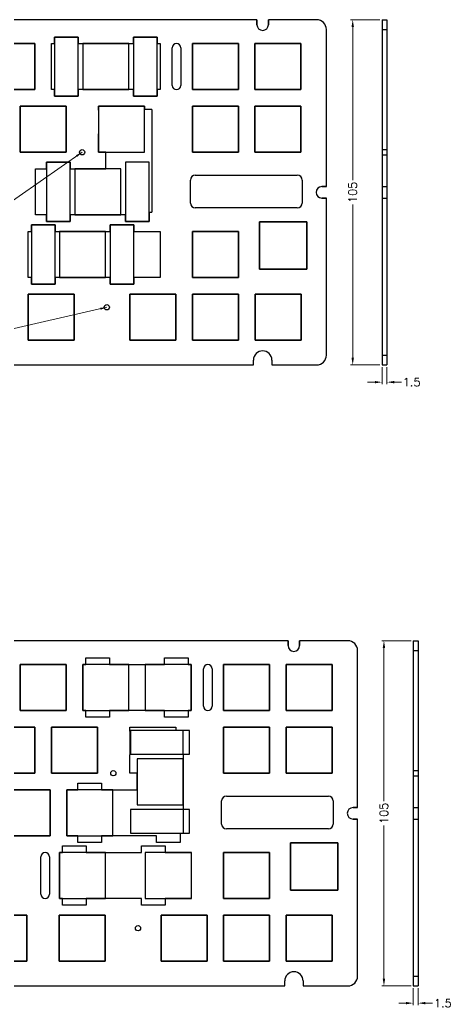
# Model space of a CAD drawing. Header units: millimetres. Extents: x 2067 to 4080, y 730 to 1247.
# Drawn here: x 2312.4 to 2443.4, y 913 to 1213.4 of the extents above; entities that cross this region are included whole.
import ezdxf

# ---------------------------------------------------------------- set-up
doc = ezdxf.new("R2010")
doc.units = ezdxf.units.MM
doc.layers.add('dim', color=82, linetype='Continuous', lineweight=9)
doc.styles.add('ROMANC', font='romanc.shx', dxfattribs={"bigfont": 'gbcbig.shx'})
doc.dimstyles.new('YanXiu', dxfattribs={"dimtxt": 2.5, "dimasz": 2.2, "dimexe": 0.66, "dimexo": 0.66, "dimgap": 0.66, "dimtad": 0, "dimdsep": 46, "dimtxsty": 'ROMANC', "dimcen": 0, "dimclrd": 256, "dimclre": 131, "dimclrt": 42, "dimazin": 2, "dimtfac": 1, "dimtofl": 0, "dimtmove": 0, "dimatfit": 3, "dimfxl": 1, "dimlwd": 5, "dimlwe": 5, "dimarcsym": 0})

# ---------------------------------------------------------------- blocks, each defined once
blk = doc.blocks.new('*D7')
at = {"color": 131, "lineweight": 5}
for p, q in [((3392.57, 1025.16), (3392.57, 1019.93)), ((3394.07, 1025.16), (3394.07, 1019.93))]:
    blk.add_line(p, q, dxfattribs=at)
at = {"lineweight": 5}
for p, q in [((3390.37, 1020.59), (3388.17, 1020.59)), ((3396.27, 1020.59), (3398.47, 1020.59))]:
    blk.add_line(p, q, dxfattribs=at)
for points in [[(3390.37, 1020.95), (3390.37, 1020.22), (3392.57, 1020.59)], [(3396.27, 1020.95), (3396.27, 1020.22), (3394.07, 1020.59)]]:
    blk.add_solid(points)
at = {"layer": 'Defpoints', "color": 0}
for p in [(3392.57, 1025.82), (3394.07, 1025.82), (3394.07, 1020.59)]:
    blk.add_point(p, dxfattribs=at)
at = {"color": 42, "insert": (3401.57, 1020.59), "char_height": 2.5, "attachment_point": 5, "style": 'ROMANC'}
blk.add_mtext('1.5', dxfattribs=at)
blk = doc.blocks.new('*D8')
at = {"color": 131, "lineweight": 5}
for p, q in [((3391.91, 1130.82), (3382.98, 1130.82)), ((3391.91, 1025.82), (3382.98, 1025.82))]:
    blk.add_line(p, q, dxfattribs=at)
at = {"lineweight": 5}
for p, q in [((3383.64, 1128.62), (3383.64, 1082.02)), ((3383.64, 1028.02), (3383.64, 1074.62))]:
    blk.add_line(p, q, dxfattribs=at)
for points in [[(3383.28, 1128.62), (3384.01, 1128.62), (3383.64, 1130.82)], [(3383.28, 1028.02), (3384.01, 1028.02), (3383.64, 1025.82)]]:
    blk.add_solid(points)
at = {"layer": 'Defpoints', "color": 0}
for p in [(3392.57, 1130.82), (3383.64, 1025.82), (3392.57, 1025.82)]:
    blk.add_point(p, dxfattribs=at)
at = {"color": 42, "insert": (3383.64, 1078.32), "char_height": 2.5, "attachment_point": 5, "rotation": 90, "style": 'ROMANC'}
blk.add_mtext('105', dxfattribs=at)
blk = doc.blocks.new('*D10')
at = {"color": 131, "lineweight": 5}
for p, q in [((4018.14, 1061.35), (4018.14, 1056.11)), ((4019.64, 1061.35), (4019.64, 1056.11))]:
    blk.add_line(p, q, dxfattribs=at)
at = {"lineweight": 5}
for p, q in [((4015.94, 1056.77), (4013.74, 1056.77)), ((4021.84, 1056.77), (4024.04, 1056.77))]:
    blk.add_line(p, q, dxfattribs=at)
for points in [[(4015.94, 1057.14), (4015.94, 1056.41), (4018.14, 1056.77)], [(4021.84, 1057.14), (4021.84, 1056.41), (4019.64, 1056.77)]]:
    blk.add_solid(points)
at = {"layer": 'Defpoints', "color": 0}
for p in [(4018.14, 1062.01), (4019.64, 1062.01), (4019.64, 1056.77)]:
    blk.add_point(p, dxfattribs=at)
at = {"color": 42, "insert": (4027.14, 1056.77), "char_height": 2.5, "attachment_point": 5, "style": 'ROMANC'}
blk.add_mtext('1.5', dxfattribs=at)
blk = doc.blocks.new('*D11')
at = {"color": 131, "lineweight": 5}
for p, q in [((4017.48, 1167.01), (4008.56, 1167.01)), ((4017.48, 1062.01), (4008.56, 1062.01))]:
    blk.add_line(p, q, dxfattribs=at)
at = {"lineweight": 5}
for p, q in [((4009.22, 1164.81), (4009.22, 1118.2)), ((4009.22, 1064.21), (4009.22, 1110.81))]:
    blk.add_line(p, q, dxfattribs=at)
for points in [[(4008.85, 1164.81), (4009.59, 1164.81), (4009.22, 1167.01)], [(4008.85, 1064.21), (4009.59, 1064.21), (4009.22, 1062.01)]]:
    blk.add_solid(points)
at = {"layer": 'Defpoints', "color": 0}
for p in [(4018.14, 1167.01), (4009.22, 1062.01), (4018.14, 1062.01)]:
    blk.add_point(p, dxfattribs=at)
at = {"color": 42, "insert": (4009.22, 1114.51), "char_height": 2.5, "attachment_point": 5, "rotation": 90, "style": 'ROMANC'}
blk.add_mtext('105', dxfattribs=at)
blk = doc.blocks.new('A$C72AE6952')
at = {"color": 7, "linetype": 'Continuous', "lineweight": 25}
for p, q in [((317.65, 120.964), (221.15, 120.964)), ((317.65, 120.964), (317.65, 119.464)), ((321.15, 119.464), (321.15, 120.964)), ((335.8, 120.964), (321.15, 120.964)), ((338.8, 70.214), (338.8, 117.964)), ((263.27, 115.714), (256.07, 115.714)), ((256.07, 115.714), (256.07, 97.714)), ((263.27, 97.714), (263.27, 115.714)), ((287.27, 115.714), (280.07, 115.714)), ((280.07, 115.714), (280.07, 97.714)), ((287.27, 97.714), (287.27, 115.714)), ((250.1, 113.714), (236.1, 113.714)), ((250.1, 99.714), (250.1, 113.714)), ((278.67, 113.714), (264.67, 113.714)), ((264.67, 113.714), (264.67, 99.714)), ((278.67, 99.714), (278.67, 113.714)), ((312.01, 113.714), (298.01, 113.714)), ((298.01, 113.714), (298.01, 99.714)), ((312.01, 99.714), (312.01, 113.714)), ((331.06, 113.714), (317.06, 113.714)), ((317.06, 113.714), (317.06, 99.714)), ((331.06, 99.714), (331.06, 113.714)), ((236.1, 99.714), (250.1, 99.714)), ((264.67, 99.714), (278.67, 99.714)), ((298.01, 99.714), (312.01, 99.714)), ((317.06, 99.714), (331.06, 99.714)), ((256.07, 97.714), (263.27, 97.714)), ((280.07, 97.714), (287.27, 97.714)), ((259.66, 94.664), (245.66, 94.664)), ((245.66, 94.664), (245.66, 80.664)), ((259.66, 80.664), (259.66, 94.664)), ((283.47, 94.664), (269.47, 94.664)), ((269.47, 94.664), (269.47, 80.664)), ((283.47, 80.664), (283.47, 94.664)), ((312.01, 94.664), (298.01, 94.664)), ((298.01, 94.664), (298.01, 80.664)), ((312.01, 80.664), (312.01, 94.664)), ((331.06, 94.664), (317.06, 94.664)), ((317.06, 94.664), (317.06, 80.664)), ((331.06, 80.664), (331.06, 94.664)), ((245.66, 80.664), (259.66, 80.664)), ((269.47, 80.664), (283.47, 80.664)), ((298.01, 80.664), (312.01, 80.664)), ((317.06, 80.664), (331.06, 80.664)), ((253.65, 77.614), (253.65, 59.614)), ((260.85, 77.614), (253.65, 77.614)), ((260.85, 59.614), (260.85, 77.614)), ((276.25, 75.614), (262.25, 75.614)), ((262.25, 75.614), (262.25, 61.614)), ((276.25, 61.614), (276.25, 75.614)), ((284.85, 77.614), (277.65, 77.614)), ((277.65, 77.614), (277.65, 59.614)), ((284.85, 59.614), (284.85, 77.614)), ((338.8, 70.214), (337.4, 70.214)), ((337.4, 66.714), (338.8, 66.714)), ((338.8, 18.964), (338.8, 66.714)), ((262.25, 61.614), (276.25, 61.614)), ((249.03, 58.564), (249.03, 40.564)), ((256.23, 58.564), (249.03, 58.564)), ((253.65, 59.614), (260.85, 59.614)), ((256.23, 40.564), (256.23, 58.564)), ((280.23, 58.564), (273.03, 58.564)), ((273.03, 58.564), (273.03, 40.564)), ((277.65, 59.614), (284.85, 59.614)), ((280.23, 40.564), (280.23, 58.564)), ((332.8, 59.464), (318.4, 59.464)), ((318.4, 59.464), (318.4, 45.064)), ((332.8, 45.064), (332.8, 59.464)), ((271.63, 56.564), (257.63, 56.564)), ((257.63, 56.564), (257.63, 42.564)), ((271.63, 42.564), (271.63, 56.564)), ((312.03, 56.564), (298.03, 56.564)), ((298.03, 56.564), (298.03, 42.564)), ((312.03, 42.564), (312.03, 56.564)), ((318.4, 45.064), (332.8, 45.064)), ((257.63, 42.564), (271.63, 42.564)), ((298.03, 42.564), (312.03, 42.564)), ((249.03, 40.564), (256.23, 40.564)), ((273.03, 40.564), (280.23, 40.564)), ((262.02, 37.514), (248.02, 37.514)), ((248.02, 37.514), (248.02, 23.514)), ((262.02, 23.514), (262.02, 37.514)), ((292.98, 37.514), (278.98, 37.514)), ((278.98, 37.514), (278.98, 23.514)), ((292.98, 23.514), (292.98, 37.514)), ((312.03, 37.514), (298.03, 37.514)), ((298.03, 37.514), (298.03, 23.514)), ((312.03, 23.514), (312.03, 37.514)), ((331.08, 37.514), (317.08, 37.514)), ((317.08, 37.514), (317.08, 23.514)), ((331.08, 23.514), (331.08, 37.514)), ((248.02, 23.514), (262.02, 23.514)), ((278.98, 23.514), (292.98, 23.514)), ((298.03, 23.514), (312.03, 23.514)), ((317.08, 23.514), (331.08, 23.514)), ((221.15, 15.964), (316.6, 15.964)), ((322.2, 15.964), (335.8, 15.964))]:
    blk.add_line(p, q, dxfattribs=at)
at = {"color": 7, "linetype": 'Continuous'}
for p, q in [((355.723, 120.964), (355.723, 15.964)), ((355.723, 120.964), (357.223, 120.964)), ((357.223, 120.964), (357.223, 15.964)), ((355.723, 117.964), (357.223, 117.964)), ((317.06, 113.714), (331.06, 113.714)), ((317.06, 99.714), (317.06, 113.714)), ((331.06, 113.714), (331.06, 99.714)), ((331.06, 99.714), (317.06, 99.714)), ((355.723, 70.214), (357.223, 70.214)), ((355.723, 66.714), (357.223, 66.714)), ((355.723, 18.964), (357.223, 18.964)), ((322.2, 15.964), (335.8, 15.964)), ((355.723, 15.964), (357.223, 15.964))]:
    blk.add_line(p, q, dxfattribs=at)
at = {"color": 1, "linetype": 'Continuous'}
for p, q in [((291.91, 101.014), (291.91, 112.414)), ((294.51, 112.414), (294.51, 101.014)), ((297.4, 65.214), (297.4, 72.214)), ((298.9, 73.714), (329.9, 73.714)), ((331.4, 72.214), (331.4, 65.214)), ((329.9, 63.714), (298.9, 63.714)), ((316.6, 15.964), (316.6, 17.464)), ((322.2, 17.464), (322.2, 15.964))]:
    blk.add_line(p, q, dxfattribs=at)
at = {"color": 6, "linetype": 'Continuous'}
for p, q in [((355.723, 81.464), (357.223, 81.464)), ((355.723, 79.864), (357.223, 79.864))]:
    blk.add_line(p, q, dxfattribs=at)
at = {"color": 1, "linetype": 'Continuous'}
for centre in [(264.47, 80.664), (271.98, 33.514)]:
    blk.add_circle(centre, 0.8, dxfattribs=at)
at = {"color": 7, "linetype": 'Continuous', "lineweight": 25}
for centre, radius, start, end in [((335.8, 117.964), 3, 0, 90), ((319.4, 119.464), 1.75, 180, 0), ((337.4, 68.464), 1.75, 90, 270), ((335.8, 18.964), 3, 270, 0)]:
    blk.add_arc(centre, radius, start, end, dxfattribs=at)
at = {"color": 1, "linetype": 'Continuous'}
for centre, radius, start, end in [((293.21, 112.414), 1.3, 0, 180), ((293.21, 101.014), 1.3, 180, 0), ((298.9, 72.214), 1.5, 90, 180), ((329.9, 72.214), 1.5, 0, 90), ((298.9, 65.214), 1.5, 180, 270), ((329.9, 65.214), 1.5, 270, 0), ((319.4, 17.464), 2.8, 0, 180)]:
    blk.add_arc(centre, radius, start, end, dxfattribs=at)
at = {"color": 7, "linetype": 'Continuous'}
blk.add_arc((335.8, 18.964), 3, 270, 0, dxfattribs=at)
dim = blk.add_linear_dim(base=(346.798, 15.964), p1=(355.723, 120.964), p2=(355.723, 15.964), angle=90, dimstyle='YanXiu')
dim.commit()
dim.dimension.update_dxf_attribs({"geometry": '*D8', "text_midpoint": (346.798, 68.464), "insert": (-3036.846, -1009.856)})
dim = blk.add_linear_dim(base=(357.223, 10.73), p1=(355.723, 15.964), p2=(357.223, 15.964), dimstyle='YanXiu')
dim.commit()
dim.dimension.update_dxf_attribs({"geometry": '*D7', "text_midpoint": (364.723, 10.73), "insert": (-3036.846, -1009.856)})
at = {"layer": 'dim'}
for points in [[(264.47, 80.664), (159.518, 7.766), (170.185, 4.939)], [(271.98, 33.514), (159.518, 7.766), (170.185, 4.939)]]:
    blk.add_leader(points, dimstyle='YanXiu', override={"dimasz": 2, "dimexe": 0.49975, "dimexo": 0.49975, "dimgap": 0.49975, "dimtad": 0}, dxfattribs=at)
blk = doc.blocks.new('A$C16496DF1')
at = {"color": 7, "linetype": 'Continuous', "lineweight": 25}
for p, q in [((317.65, 130.626), (221.15, 130.626)), ((317.65, 130.626), (317.65, 129.126)), ((335.8, 130.626), (321.15, 130.626)), ((321.15, 129.126), (321.15, 130.626)), ((338.8, 79.876), (338.8, 127.626)), ((236.1, 123.376), (236.1, 109.376)), ((250.1, 123.376), (236.1, 123.376)), ((250.1, 109.376), (250.1, 123.376)), ((255.15, 123.376), (255.15, 109.376)), ((269.15, 123.376), (255.15, 123.376)), ((269.15, 109.376), (269.15, 123.376)), ((274.2, 123.376), (274.2, 109.376)), ((288.2, 123.376), (274.2, 123.376)), ((288.2, 109.376), (288.2, 123.376)), ((298.01, 123.376), (298.01, 109.376)), ((312.01, 123.376), (298.01, 123.376)), ((312.01, 109.376), (312.01, 123.376)), ((317.06, 123.376), (317.06, 109.376)), ((331.06, 123.376), (317.06, 123.376)), ((331.06, 109.376), (331.06, 123.376)), ((236.1, 109.376), (250.1, 109.376)), ((255.15, 109.376), (269.15, 109.376)), ((274.2, 109.376), (288.2, 109.376)), ((298.01, 109.376), (312.01, 109.376)), ((317.06, 109.376), (331.06, 109.376)), ((240.61, 104.326), (226.61, 104.326)), ((240.61, 90.326), (240.61, 104.326)), ((245.66, 104.326), (245.66, 90.326)), ((259.66, 104.326), (245.66, 104.326)), ((259.66, 90.326), (259.66, 104.326)), ((269.68, 103.296), (269.68, 96.096)), ((287.68, 103.296), (269.68, 103.296)), ((287.68, 96.096), (287.68, 103.296)), ((298.01, 104.326), (298.01, 90.326)), ((312.01, 104.326), (298.01, 104.326)), ((312.01, 90.326), (312.01, 104.326)), ((317.06, 104.326), (317.06, 90.326)), ((331.06, 104.326), (317.06, 104.326)), ((331.06, 90.326), (331.06, 104.326)), ((269.68, 96.096), (287.68, 96.096)), ((271.68, 94.696), (271.68, 80.696)), ((285.68, 94.696), (271.68, 94.696)), ((285.68, 80.696), (285.68, 94.696)), ((226.61, 90.326), (240.61, 90.326)), ((245.66, 90.326), (259.66, 90.326)), ((298.01, 90.326), (312.01, 90.326)), ((317.06, 90.326), (331.06, 90.326)), ((245.29, 85.276), (231.29, 85.276)), ((245.29, 71.276), (245.29, 85.276)), ((250.37, 85.276), (250.37, 71.276)), ((264.37, 85.276), (250.37, 85.276)), ((264.37, 71.276), (264.37, 85.276)), ((269.68, 79.296), (269.68, 72.096)), ((287.68, 79.296), (269.68, 79.296)), ((271.68, 80.696), (285.68, 80.696)), ((287.68, 72.096), (287.68, 79.296)), ((338.8, 79.876), (337.4, 79.876)), ((337.4, 76.376), (338.8, 76.376)), ((338.8, 28.626), (338.8, 76.376)), ((269.68, 72.096), (287.68, 72.096)), ((231.29, 71.276), (245.29, 71.276)), ((250.37, 71.276), (264.37, 71.276)), ((318.4, 69.126), (318.4, 54.726)), ((332.8, 69.126), (318.4, 69.126)), ((332.8, 54.726), (332.8, 69.126)), ((248.05, 66.226), (248.05, 52.226)), ((262.05, 66.226), (248.05, 66.226)), ((262.05, 52.226), (262.05, 66.226)), ((274.21, 66.226), (274.21, 52.226)), ((288.21, 66.226), (274.21, 66.226)), ((288.21, 52.226), (288.21, 66.226)), ((298.03, 66.226), (298.03, 52.226)), ((312.03, 66.226), (298.03, 66.226)), ((312.03, 52.226), (312.03, 66.226)), ((318.4, 54.726), (332.8, 54.726)), ((248.05, 52.226), (262.05, 52.226)), ((274.21, 52.226), (288.21, 52.226)), ((298.03, 52.226), (312.03, 52.226)), ((238.21, 47.176), (224.21, 47.176)), ((238.21, 33.176), (238.21, 47.176)), ((248.02, 47.176), (248.02, 33.176)), ((262.02, 47.176), (248.02, 47.176)), ((262.02, 33.176), (262.02, 47.176)), ((278.98, 47.176), (278.98, 33.176)), ((292.98, 47.176), (278.98, 47.176)), ((292.98, 33.176), (292.98, 47.176)), ((298.03, 47.176), (298.03, 33.176)), ((312.03, 47.176), (298.03, 47.176)), ((312.03, 33.176), (312.03, 47.176)), ((317.08, 47.176), (317.08, 33.176)), ((331.08, 47.176), (317.08, 47.176)), ((331.08, 33.176), (331.08, 47.176)), ((224.21, 33.176), (238.21, 33.176)), ((248.02, 33.176), (262.02, 33.176)), ((278.98, 33.176), (292.98, 33.176)), ((298.03, 33.176), (312.03, 33.176)), ((317.08, 33.176), (331.08, 33.176)), ((221.15, 25.626), (316.6, 25.626)), ((322.2, 25.626), (335.8, 25.626))]:
    blk.add_line(p, q, dxfattribs=at)
at = {"color": 7, "linetype": 'Continuous'}
for p, q in [((355.723, 130.626), (355.723, 25.626)), ((355.723, 130.626), (357.223, 130.626)), ((357.223, 130.626), (357.223, 25.626)), ((355.723, 127.626), (357.223, 127.626)), ((355.723, 79.876), (357.223, 79.876)), ((355.723, 76.376), (357.223, 76.376)), ((355.723, 28.626), (357.223, 28.626)), ((355.723, 25.626), (357.223, 25.626))]:
    blk.add_line(p, q, dxfattribs=at)
at = {"color": 1, "linetype": 'Continuous'}
for p, q in [((291.91, 110.676), (291.91, 122.076)), ((294.51, 122.076), (294.51, 110.676)), ((297.4, 74.876), (297.4, 81.876)), ((298.9, 83.376), (329.9, 83.376)), ((331.4, 81.876), (331.4, 74.876)), ((329.9, 73.376), (298.9, 73.376)), ((242.43, 53.526), (242.43, 64.926)), ((245.03, 64.926), (245.03, 53.526)), ((316.6, 25.626), (316.6, 27.126)), ((322.2, 27.126), (322.2, 25.626))]:
    blk.add_line(p, q, dxfattribs=at)
at = {"color": 6, "linetype": 'Continuous'}
for p, q in [((355.723, 91.126), (357.223, 91.126)), ((355.723, 89.526), (357.223, 89.526))]:
    blk.add_line(p, q, dxfattribs=at)
at = {"color": 1, "linetype": 'Continuous'}
for centre in [(264.47, 90.326), (271.98, 43.176)]:
    blk.add_circle(centre, 0.8, dxfattribs=at)
at = {"color": 7, "linetype": 'Continuous', "lineweight": 25}
for centre, radius, start, end in [((335.8, 127.626), 3, 0, 90), ((319.4, 129.126), 1.75, 180, 0), ((337.4, 78.126), 1.75, 90, 270), ((335.8, 28.626), 3, 270, 0)]:
    blk.add_arc(centre, radius, start, end, dxfattribs=at)
at = {"color": 1, "linetype": 'Continuous'}
for centre, radius, start, end in [((293.21, 122.076), 1.3, 0, 180), ((293.21, 110.676), 1.3, 180, 0), ((298.9, 81.876), 1.5, 90, 180), ((329.9, 81.876), 1.5, 0, 90), ((298.9, 74.876), 1.5, 180, 270), ((329.9, 74.876), 1.5, 270, 0), ((243.73, 64.926), 1.3, 0, 180), ((243.73, 53.526), 1.3, 180, 0), ((319.4, 27.126), 2.8, 0, 180)]:
    blk.add_arc(centre, radius, start, end, dxfattribs=at)
dim = blk.add_linear_dim(base=(346.798, 25.626), p1=(355.723, 130.626), p2=(355.723, 25.626), angle=90, dimstyle='YanXiu')
dim.commit()
dim.dimension.update_dxf_attribs({"geometry": '*D11', "text_midpoint": (346.798, 78.126), "insert": (-3662.42, -1036.38)})
dim = blk.add_linear_dim(base=(357.223, 20.392), p1=(355.723, 25.626), p2=(357.223, 25.626), dimstyle='YanXiu')
dim.commit()
dim.dimension.update_dxf_attribs({"geometry": '*D10', "text_midpoint": (364.723, 20.392), "insert": (-3662.42, -1036.38)})

msp = doc.modelspace()

# ---------------------------------------------------------------- linework, layer by layer
at = {"color": 2, "linetype": 'Continuous'}
for p, q in [((2384.558, 1213.4), (2288.058, 1213.4)), ((2384.558, 1211.9), (2384.558, 1213.4)), ((2402.708, 1213.4), (2388.058, 1213.4)), ((2388.058, 1213.4), (2388.058, 1211.9)), ((2322.978, 1208.15), (2330.178, 1208.15)), ((2322.978, 1206.15), (2322.978, 1208.15)), ((2330.178, 1208.15), (2330.178, 1206.15)), ((2346.978, 1208.15), (2354.178, 1208.15)), ((2346.978, 1206.15), (2346.978, 1208.15)), ((2354.178, 1208.15), (2354.178, 1206.15)), ((2405.708, 1162.65), (2405.708, 1210.4)), ((2303.008, 1206.15), (2317.008, 1206.15)), ((2317.008, 1206.15), (2317.008, 1192.15)), ((2322.058, 1206.15), (2322.978, 1206.15)), ((2322.058, 1192.15), (2322.058, 1206.15)), ((2330.178, 1206.15), (2346.978, 1206.15)), ((2354.178, 1206.15), (2355.108, 1206.15)), ((2355.108, 1206.15), (2355.108, 1192.15)), ((2358.818, 1193.45), (2358.818, 1204.85)), ((2361.418, 1204.85), (2361.418, 1193.45)), ((2364.918, 1206.15), (2378.918, 1206.15)), ((2364.918, 1192.15), (2364.918, 1206.15)), ((2378.918, 1206.15), (2378.918, 1192.15)), ((2383.968, 1206.15), (2397.968, 1206.15)), ((2383.968, 1192.15), (2383.968, 1206.15)), ((2397.968, 1206.15), (2397.968, 1192.15)), ((2317.008, 1192.15), (2303.008, 1192.15)), ((2322.978, 1192.15), (2322.058, 1192.15)), ((2322.978, 1190.15), (2322.978, 1192.15)), ((2330.178, 1190.15), (2322.978, 1190.15)), ((2346.978, 1192.15), (2330.178, 1192.15)), ((2330.178, 1192.15), (2330.178, 1190.15)), ((2346.978, 1190.15), (2346.978, 1192.15)), ((2354.178, 1190.15), (2346.978, 1190.15)), ((2355.108, 1192.15), (2354.178, 1192.15)), ((2354.178, 1192.15), (2354.178, 1190.15)), ((2378.918, 1192.15), (2364.918, 1192.15)), ((2397.968, 1192.15), (2383.968, 1192.15)), ((2312.568, 1187.1), (2326.568, 1187.1)), ((2312.568, 1173.1), (2312.568, 1187.1)), ((2326.568, 1187.1), (2326.568, 1173.1)), ((2336.378, 1187.1), (2350.378, 1187.1)), ((2336.378, 1185.9), (2336.378, 1187.1)), ((2350.378, 1187.1), (2350.378, 1186.07)), ((2364.918, 1187.1), (2378.918, 1187.1)), ((2364.918, 1173.1), (2364.918, 1187.1)), ((2378.918, 1187.1), (2378.918, 1173.1)), ((2383.968, 1187.1), (2397.968, 1187.1)), ((2383.968, 1173.1), (2383.968, 1187.1)), ((2397.968, 1187.1), (2397.968, 1173.1)), ((2336.378, 1173.1), (2336.378, 1178.7)), ((2326.568, 1173.1), (2312.568, 1173.1)), ((2338.608, 1173.1), (2336.378, 1173.1)), ((2338.608, 1168.05), (2338.608, 1173.1)), ((2378.918, 1173.1), (2364.918, 1173.1)), ((2397.968, 1173.1), (2383.968, 1173.1)), ((2320.558, 1170.05), (2327.758, 1170.05)), ((2320.558, 1168.05), (2320.558, 1170.05)), ((2327.758, 1170.05), (2327.758, 1168.05)), ((2317.248, 1168.05), (2320.558, 1168.05)), ((2317.248, 1154.05), (2317.248, 1168.05)), ((2327.758, 1168.05), (2338.608, 1168.05)), ((2365.808, 1166.15), (2396.808, 1166.15)), ((2364.308, 1157.65), (2364.308, 1164.65)), ((2398.308, 1164.65), (2398.308, 1157.65)), ((2404.308, 1162.65), (2405.708, 1162.65)), ((2405.708, 1159.15), (2404.308, 1159.15)), ((2405.708, 1111.4), (2405.708, 1159.15)), ((2320.558, 1154.05), (2317.248, 1154.05)), ((2320.558, 1152.05), (2320.558, 1154.05)), ((2344.558, 1154.05), (2327.758, 1154.05)), ((2327.758, 1154.05), (2327.758, 1152.05)), ((2344.558, 1152.05), (2344.558, 1154.05)), ((2351.758, 1154.87), (2351.758, 1152.05)), ((2396.808, 1156.15), (2365.808, 1156.15)), ((2315.938, 1151), (2323.138, 1151)), ((2315.938, 1149), (2315.938, 1151)), ((2327.758, 1152.05), (2320.558, 1152.05)), ((2323.138, 1151), (2323.138, 1149)), ((2339.938, 1151), (2347.138, 1151)), ((2339.938, 1149), (2339.938, 1151)), ((2351.758, 1152.05), (2344.558, 1152.05)), ((2347.138, 1151), (2347.138, 1149)), ((2385.308, 1151.9), (2399.708, 1151.9)), ((2385.308, 1137.5), (2385.308, 1151.9)), ((2399.708, 1151.9), (2399.708, 1137.5)), ((2314.958, 1149), (2315.938, 1149)), ((2314.958, 1135), (2314.958, 1149)), ((2323.138, 1149), (2339.938, 1149)), ((2347.138, 1149), (2355.108, 1149)), ((2355.108, 1149), (2355.108, 1135)), ((2364.938, 1149), (2378.938, 1149)), ((2364.938, 1135), (2364.938, 1149)), ((2378.938, 1149), (2378.938, 1135)), ((2399.708, 1137.5), (2385.308, 1137.5)), ((2315.938, 1135), (2314.958, 1135)), ((2315.938, 1133), (2315.938, 1135)), ((2323.138, 1133), (2315.938, 1133)), ((2339.938, 1135), (2323.138, 1135)), ((2323.138, 1135), (2323.138, 1133)), ((2339.938, 1133), (2339.938, 1135)), ((2347.138, 1133), (2339.938, 1133)), ((2355.108, 1135), (2347.138, 1135)), ((2347.138, 1135), (2347.138, 1133)), ((2378.938, 1135), (2364.938, 1135)), ((2314.928, 1129.95), (2328.928, 1129.95)), ((2314.928, 1115.95), (2314.928, 1129.95)), ((2328.928, 1129.95), (2328.928, 1115.95)), ((2345.888, 1129.95), (2359.888, 1129.95)), ((2345.888, 1115.95), (2345.888, 1129.95)), ((2359.888, 1129.95), (2359.888, 1115.95)), ((2364.938, 1129.95), (2378.938, 1129.95)), ((2364.938, 1115.95), (2364.938, 1129.95)), ((2378.938, 1129.95), (2378.938, 1115.95)), ((2383.988, 1129.95), (2397.988, 1129.95)), ((2383.988, 1115.95), (2383.988, 1129.95)), ((2397.988, 1129.95), (2397.988, 1115.95)), ((2328.928, 1115.95), (2314.928, 1115.95)), ((2359.888, 1115.95), (2345.888, 1115.95)), ((2378.938, 1115.95), (2364.938, 1115.95)), ((2397.988, 1115.95), (2383.988, 1115.95)), ((2288.058, 1108.4), (2383.508, 1108.4)), ((2383.508, 1108.4), (2383.508, 1109.9)), ((2389.108, 1109.9), (2389.108, 1108.4)), ((2389.108, 1108.4), (2402.708, 1108.4)), ((2394.052, 1024.52), (2297.552, 1024.52)), ((2394.052, 1023.02), (2394.052, 1024.52)), ((2412.202, 1024.52), (2397.552, 1024.52)), ((2397.552, 1024.52), (2397.552, 1023.02)), ((2415.202, 973.77), (2415.202, 1021.52)), ((2332.472, 1019.27), (2339.672, 1019.27)), ((2332.472, 1017.27), (2332.472, 1019.27)), ((2339.672, 1019.27), (2339.672, 1017.27)), ((2356.472, 1019.27), (2363.672, 1019.27)), ((2356.472, 1017.27), (2356.472, 1019.27)), ((2363.672, 1019.27), (2363.672, 1017.27)), ((2312.502, 1017.27), (2326.502, 1017.27)), ((2312.502, 1003.27), (2312.502, 1017.27)), ((2326.502, 1017.27), (2326.502, 1003.27)), ((2331.552, 1017.27), (2332.472, 1017.27)), ((2331.552, 1003.27), (2331.552, 1017.27)), ((2339.672, 1017.27), (2356.472, 1017.27)), ((2363.672, 1017.27), (2364.602, 1017.27)), ((2364.602, 1017.27), (2364.602, 1003.27)), ((2368.312, 1004.57), (2368.312, 1015.97)), ((2370.912, 1015.97), (2370.912, 1004.57)), ((2374.412, 1017.27), (2388.412, 1017.27)), ((2374.412, 1003.27), (2374.412, 1017.27)), ((2388.412, 1017.27), (2388.412, 1003.27)), ((2393.462, 1017.27), (2407.462, 1017.27)), ((2393.462, 1003.27), (2393.462, 1017.27)), ((2407.462, 1017.27), (2407.462, 1003.27)), ((2326.502, 1003.27), (2312.502, 1003.27)), ((2332.472, 1003.27), (2331.552, 1003.27)), ((2332.472, 1001.27), (2332.472, 1003.27)), ((2356.472, 1003.27), (2339.672, 1003.27)), ((2339.672, 1003.27), (2339.672, 1001.27)), ((2356.472, 1001.27), (2356.472, 1003.27)), ((2364.602, 1003.27), (2363.672, 1003.27)), ((2363.672, 1003.27), (2363.672, 1001.27)), ((2388.412, 1003.27), (2374.412, 1003.27)), ((2407.462, 1003.27), (2393.462, 1003.27)), ((2339.672, 1001.27), (2332.472, 1001.27)), ((2363.672, 1001.27), (2356.472, 1001.27)), ((2303.012, 998.22), (2317.012, 998.22)), ((2317.012, 998.22), (2317.012, 984.22)), ((2322.062, 998.22), (2336.062, 998.22)), ((2322.062, 984.22), (2322.062, 998.22)), ((2336.062, 998.22), (2336.062, 984.22)), ((2345.872, 998.22), (2359.872, 998.22)), ((2345.872, 997.02), (2345.872, 998.22)), ((2359.872, 998.22), (2359.872, 997.19)), ((2374.412, 998.22), (2388.412, 998.22)), ((2374.412, 984.22), (2374.412, 998.22)), ((2388.412, 998.22), (2388.412, 984.22)), ((2393.462, 998.22), (2407.462, 998.22)), ((2393.462, 984.22), (2393.462, 998.22)), ((2407.462, 998.22), (2407.462, 984.22)), ((2345.872, 984.22), (2345.872, 989.82)), ((2317.012, 984.22), (2303.012, 984.22)), ((2336.062, 984.22), (2322.062, 984.22)), ((2348.102, 984.22), (2345.872, 984.22)), ((2348.102, 979.17), (2348.102, 984.22)), ((2388.412, 984.22), (2374.412, 984.22)), ((2407.462, 984.22), (2393.462, 984.22)), ((2330.052, 981.17), (2337.252, 981.17)), ((2330.052, 979.17), (2330.052, 981.17)), ((2337.252, 981.17), (2337.252, 979.17)), ((2307.692, 979.17), (2321.692, 979.17)), ((2321.692, 979.17), (2321.692, 965.17)), ((2326.742, 979.17), (2330.052, 979.17)), ((2326.742, 965.17), (2326.742, 979.17)), ((2337.252, 979.17), (2348.102, 979.17)), ((2375.302, 977.27), (2406.302, 977.27)), ((2373.802, 968.77), (2373.802, 975.77)), ((2407.802, 975.77), (2407.802, 968.77)), ((2413.802, 973.77), (2415.202, 973.77)), ((2415.202, 970.27), (2413.802, 970.27)), ((2415.202, 922.52), (2415.202, 970.27)), ((2406.302, 967.27), (2375.302, 967.27)), ((2321.692, 965.17), (2307.692, 965.17)), ((2330.052, 965.17), (2326.742, 965.17)), ((2330.052, 963.17), (2330.052, 965.17)), ((2354.052, 965.17), (2337.252, 965.17)), ((2337.252, 965.17), (2337.252, 963.17)), ((2354.052, 963.17), (2354.052, 965.17)), ((2361.252, 965.99), (2361.252, 963.17)), ((2325.432, 962.12), (2332.632, 962.12)), ((2325.432, 960.12), (2325.432, 962.12)), ((2337.252, 963.17), (2330.052, 963.17)), ((2332.632, 962.12), (2332.632, 960.12)), ((2349.432, 962.12), (2356.632, 962.12)), ((2349.432, 960.12), (2349.432, 962.12)), ((2361.252, 963.17), (2354.052, 963.17)), ((2356.632, 962.12), (2356.632, 960.12)), ((2394.802, 963.02), (2409.202, 963.02)), ((2394.802, 948.62), (2394.802, 963.02)), ((2409.202, 963.02), (2409.202, 948.62)), ((2318.832, 947.42), (2318.832, 958.82)), ((2321.432, 958.82), (2321.432, 947.42)), ((2324.452, 960.12), (2325.432, 960.12)), ((2324.452, 946.12), (2324.452, 960.12)), ((2332.632, 960.12), (2349.432, 960.12)), ((2356.632, 960.12), (2364.602, 960.12)), ((2364.602, 960.12), (2364.602, 946.12)), ((2374.432, 960.12), (2388.432, 960.12)), ((2374.432, 946.12), (2374.432, 960.12)), ((2388.432, 960.12), (2388.432, 946.12)), ((2409.202, 948.62), (2394.802, 948.62)), ((2325.432, 946.12), (2324.452, 946.12)), ((2325.432, 944.12), (2325.432, 946.12)), ((2332.632, 944.12), (2325.432, 944.12)), ((2349.432, 946.12), (2332.632, 946.12)), ((2332.632, 946.12), (2332.632, 944.12)), ((2349.432, 944.12), (2349.432, 946.12)), ((2356.632, 944.12), (2349.432, 944.12)), ((2364.602, 946.12), (2356.632, 946.12)), ((2356.632, 946.12), (2356.632, 944.12)), ((2388.432, 946.12), (2374.432, 946.12)), ((2300.612, 941.07), (2314.612, 941.07)), ((2314.612, 941.07), (2314.612, 927.07)), ((2324.422, 941.07), (2338.422, 941.07)), ((2324.422, 927.07), (2324.422, 941.07)), ((2338.422, 941.07), (2338.422, 927.07)), ((2355.382, 941.07), (2369.382, 941.07)), ((2355.382, 927.07), (2355.382, 941.07)), ((2369.382, 941.07), (2369.382, 927.07)), ((2374.432, 941.07), (2388.432, 941.07)), ((2374.432, 927.07), (2374.432, 941.07)), ((2388.432, 941.07), (2388.432, 927.07)), ((2393.482, 941.07), (2407.482, 941.07)), ((2393.482, 927.07), (2393.482, 941.07)), ((2407.482, 941.07), (2407.482, 927.07)), ((2314.612, 927.07), (2300.612, 927.07)), ((2338.422, 927.07), (2324.422, 927.07)), ((2369.382, 927.07), (2355.382, 927.07)), ((2388.432, 927.07), (2374.432, 927.07)), ((2407.482, 927.07), (2393.482, 927.07)), ((2297.552, 919.52), (2393.002, 919.52)), ((2393.002, 919.52), (2393.002, 921.02)), ((2398.602, 921.02), (2398.602, 919.52)), ((2398.602, 919.52), (2412.202, 919.52))]:
    msp.add_line(p, q, dxfattribs=at)
at = {"color": 2}
for p, q in [((2336.378, 1185.9), (2336.378, 1178.7)), ((2352.608, 1186.07), (2352.608, 1154.87)), ((2345.872, 997.02), (2345.872, 989.82)), ((2362.102, 989.99), (2362.102, 997.19)), ((2362.102, 989.99), (2362.102, 973.19)), ((2362.102, 973.19), (2362.102, 965.99))]:
    msp.add_line(p, q, dxfattribs=at)
at = {"color": 2, "linetype": 'Continuous', "lineweight": 25}
for p, q in [((2352.608, 1186.07), (2350.378, 1186.07)), ((2351.758, 1154.87), (2352.608, 1154.87)), ((2362.102, 997.19), (2359.872, 997.19)), ((2362.082, 974.59), (2362.082, 988.59)), ((2361.252, 965.99), (2362.102, 965.99))]:
    msp.add_line(p, q, dxfattribs=at)
at = {"color": 2, "linetype": 'Continuous'}
for centre in [(2331.378, 1173.1), (2338.888, 1125.95), (2340.872, 984.22), (2348.382, 937.07)]:
    msp.add_circle(centre, 0.8, dxfattribs=at)
for centre, radius, start, end in [((2386.308, 1211.9), 1.75, 180, 0), ((2402.708, 1210.4), 3, 0, 90), ((2360.118, 1204.85), 1.3, 0, 180), ((2360.118, 1193.45), 1.3, 180, 0), ((2365.808, 1164.65), 1.5, 90, 180), ((2396.808, 1164.65), 1.5, 0, 90), ((2404.308, 1160.9), 1.75, 90, 270), ((2365.808, 1157.65), 1.5, 180, 270), ((2396.808, 1157.65), 1.5, 270, 0), ((2386.308, 1109.9), 2.8, 0, 180), ((2402.708, 1111.4), 3, 270, 0), ((2412.202, 1021.52), 3, 0, 90), ((2395.802, 1023.02), 1.75, 180, 0), ((2369.612, 1015.97), 1.3, 0, 180), ((2369.612, 1004.57), 1.3, 180, 0), ((2375.302, 975.77), 1.5, 90, 180), ((2406.302, 975.77), 1.5, 0, 90), ((2413.802, 972.02), 1.75, 90, 270), ((2375.302, 968.77), 1.5, 180, 270), ((2406.302, 968.77), 1.5, 270, 0), ((2320.132, 958.82), 1.3, 0, 180), ((2320.132, 947.42), 1.3, 180, 0), ((2395.802, 921.02), 2.8, 0, 180), ((2412.202, 922.52), 3, 270, 0)]:
    msp.add_arc(centre, radius, start, end, dxfattribs=at)

# ---------------------------------------------------------------- block references
for name, p in [('A$C72AE6952', (2066.908, 1092.436)), ('A$C16496DF1', (2076.402, 893.894))]:
    msp.add_blockref(name, p)

doc.saveas('drawing.dxf')
